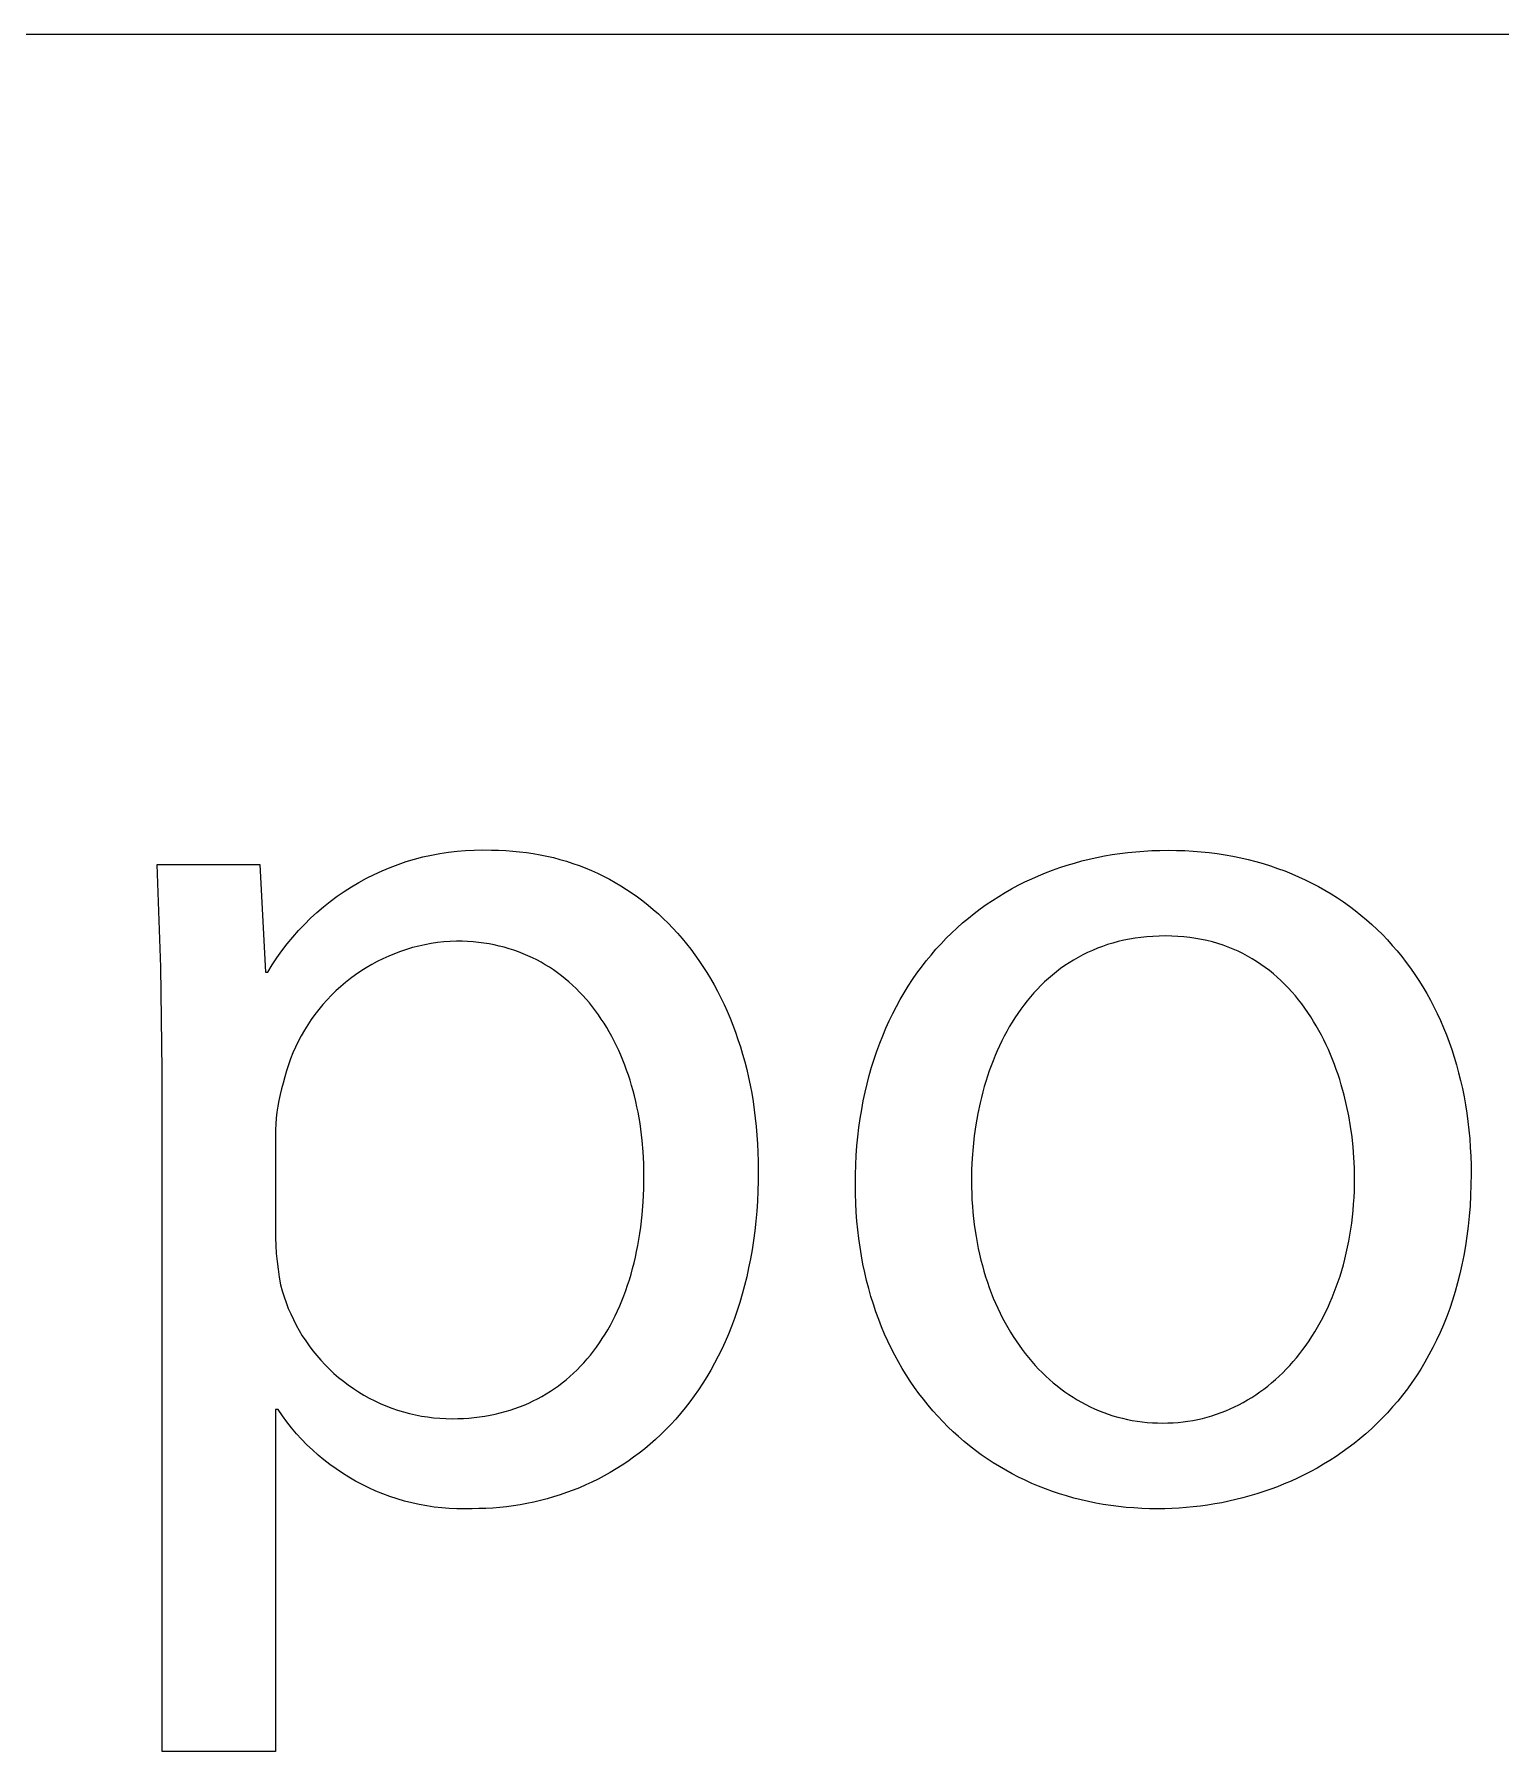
# Model space of a CAD drawing. Header units: millimetres. Extents: x 3269 to 7089, y 1744 to 4413.
# Drawn here: x 6920.9 to 6964, y 2120.4 to 2170.8 of the extents above; entities that cross this region are included whole.
import ezdxf

# ---------------------------------------------------------------- set-up
doc = ezdxf.new("R2010")
doc.units = ezdxf.units.MM
doc.header["$MEASUREMENT"] = 0
doc.layers.add('Domyślny', color=7, linetype='Continuous', true_color=0x000000)

msp = doc.modelspace()

# ---------------------------------------------------------------- linework, layer by layer
at = {"layer": 'Domyślny', "color": 18, "lineweight": 15, "true_color": 0x000000}
for p, q in [((7084.911, 2170.826), (5644.928, 2170.826)), ((6932.81, 2146.76), (6933.061, 2146.798)), ((6933.061, 2146.798), (6933.313, 2146.828)), ((6933.313, 2146.828), (6933.566, 2146.848)), ((6933.566, 2146.848), (6933.82, 2146.86)), ((6933.82, 2146.86), (6934.074, 2146.863)), ((6934.074, 2146.863), (6934.327, 2146.857)), ((6934.327, 2146.857), (6934.536, 2146.854)), ((6934.536, 2146.854), (6934.744, 2146.846)), ((6934.744, 2146.846), (6934.949, 2146.832)), ((6934.949, 2146.832), (6935.153, 2146.813)), ((6935.153, 2146.813), (6935.355, 2146.789)), ((6935.355, 2146.789), (6935.555, 2146.759)), ((6952.791, 2146.761), (6953.021, 2146.79)), ((6953.021, 2146.79), (6953.254, 2146.813)), ((6953.254, 2146.813), (6953.488, 2146.832)), ((6953.488, 2146.832), (6953.724, 2146.845)), ((6953.724, 2146.845), (6953.962, 2146.853)), ((6953.962, 2146.853), (6954.202, 2146.856)), ((6954.202, 2146.856), (6954.45, 2146.853)), ((6954.45, 2146.853), (6954.695, 2146.844)), ((6954.695, 2146.844), (6954.938, 2146.831)), ((6954.938, 2146.831), (6955.178, 2146.811)), ((6955.178, 2146.811), (6955.415, 2146.786)), ((6955.415, 2146.786), (6955.65, 2146.756)), ((6924.607, 2143.417), (6924.507, 2146.437)), ((6924.507, 2146.437), (6927.522, 2146.437)), ((6927.522, 2146.437), (6927.687, 2143.27)), ((6931.112, 2146.253), (6931.346, 2146.351)), ((6931.346, 2146.351), (6931.584, 2146.44)), ((6931.584, 2146.44), (6931.824, 2146.521)), ((6931.824, 2146.521), (6932.068, 2146.594)), ((6932.068, 2146.594), (6932.313, 2146.658)), ((6932.313, 2146.658), (6932.561, 2146.713)), ((6932.561, 2146.713), (6932.81, 2146.76)), ((6935.555, 2146.759), (6935.753, 2146.724)), ((6935.753, 2146.724), (6935.95, 2146.684)), ((6935.95, 2146.684), (6936.144, 2146.638)), ((6936.144, 2146.638), (6936.336, 2146.588)), ((6936.336, 2146.588), (6936.526, 2146.532)), ((6936.526, 2146.532), (6936.713, 2146.471)), ((6936.713, 2146.471), (6936.899, 2146.406)), ((6936.899, 2146.406), (6937.082, 2146.335)), ((6937.082, 2146.335), (6937.262, 2146.259)), ((6950.812, 2146.272), (6951.022, 2146.346)), ((6951.022, 2146.346), (6951.235, 2146.416)), ((6951.235, 2146.416), (6951.451, 2146.48)), ((6951.451, 2146.48), (6951.668, 2146.54)), ((6951.668, 2146.54), (6951.889, 2146.594)), ((6951.889, 2146.594), (6952.111, 2146.644)), ((6952.111, 2146.644), (6952.335, 2146.688)), ((6952.335, 2146.688), (6952.562, 2146.727)), ((6952.562, 2146.727), (6952.791, 2146.761)), ((6955.65, 2146.756), (6955.882, 2146.72)), ((6955.882, 2146.72), (6956.111, 2146.679)), ((6956.111, 2146.679), (6956.337, 2146.633)), ((6956.337, 2146.633), (6956.56, 2146.581)), ((6956.56, 2146.581), (6956.781, 2146.525)), ((6956.781, 2146.525), (6956.998, 2146.463)), ((6956.998, 2146.463), (6957.212, 2146.396)), ((6957.212, 2146.396), (6957.423, 2146.324)), ((6957.423, 2146.324), (6957.631, 2146.247)), ((6929.999, 2145.646), (6930.213, 2145.783)), ((6930.213, 2145.783), (6930.432, 2145.912)), ((6930.432, 2145.912), (6930.654, 2146.034)), ((6930.654, 2146.034), (6930.881, 2146.147)), ((6930.881, 2146.147), (6931.112, 2146.253)), ((6937.262, 2146.259), (6937.441, 2146.179)), ((6937.441, 2146.179), (6937.617, 2146.094)), ((6937.617, 2146.094), (6937.79, 2146.003)), ((6937.79, 2146.003), (6937.961, 2145.909)), ((6937.961, 2145.909), (6938.129, 2145.809)), ((6938.129, 2145.809), (6938.294, 2145.705)), ((6949.606, 2145.722), (6949.8, 2145.826)), ((6949.8, 2145.826), (6949.997, 2145.925)), ((6949.997, 2145.925), (6950.197, 2146.019)), ((6950.197, 2146.019), (6950.399, 2146.108)), ((6950.399, 2146.108), (6950.604, 2146.192)), ((6950.604, 2146.192), (6950.812, 2146.272)), ((6957.631, 2146.247), (6957.836, 2146.165)), ((6957.836, 2146.165), (6958.038, 2146.078)), ((6958.038, 2146.078), (6958.236, 2145.987)), ((6958.236, 2145.987), (6958.431, 2145.89)), ((6958.431, 2145.89), (6958.623, 2145.789)), ((6958.623, 2145.789), (6958.812, 2145.683)), ((6929.388, 2145.192), (6929.587, 2145.351)), ((6929.587, 2145.351), (6929.79, 2145.502)), ((6929.79, 2145.502), (6929.999, 2145.646)), ((6938.294, 2145.705), (6938.457, 2145.596)), ((6938.457, 2145.596), (6938.617, 2145.483)), ((6938.617, 2145.483), (6938.774, 2145.365)), ((6938.774, 2145.365), (6938.929, 2145.243)), ((6948.862, 2145.259), (6949.043, 2145.382)), ((6949.043, 2145.382), (6949.228, 2145.5)), ((6949.228, 2145.5), (6949.415, 2145.613)), ((6949.415, 2145.613), (6949.606, 2145.722)), ((6958.812, 2145.683), (6958.996, 2145.573)), ((6958.996, 2145.573), (6959.178, 2145.457)), ((6959.178, 2145.457), (6959.356, 2145.338)), ((6959.356, 2145.338), (6959.53, 2145.213)), ((6928.828, 2144.677), (6929.009, 2144.856)), ((6929.009, 2144.856), (6929.196, 2145.027)), ((6929.196, 2145.027), (6929.388, 2145.192)), ((6938.929, 2145.243), (6939.08, 2145.116)), ((6939.08, 2145.116), (6939.229, 2144.985)), ((6939.229, 2144.985), (6939.374, 2144.85)), ((6939.374, 2144.85), (6939.516, 2144.71)), ((6948.169, 2144.721), (6948.337, 2144.862)), ((6948.337, 2144.862), (6948.509, 2144.999)), ((6948.509, 2144.999), (6948.684, 2145.132)), ((6948.684, 2145.132), (6948.862, 2145.259)), ((6959.53, 2145.213), (6959.701, 2145.085)), ((6959.701, 2145.085), (6959.868, 2144.952)), ((6959.868, 2144.952), (6960.032, 2144.814)), ((6960.032, 2144.814), (6960.191, 2144.672)), ((6928.324, 2144.107), (6928.486, 2144.303)), ((6928.486, 2144.303), (6928.654, 2144.493)), ((6928.654, 2144.493), (6928.828, 2144.677)), ((6939.516, 2144.71), (6939.656, 2144.566)), ((6939.656, 2144.566), (6939.792, 2144.418)), ((6939.792, 2144.418), (6939.924, 2144.265)), ((6939.924, 2144.265), (6940.054, 2144.109)), ((6947.534, 2144.109), (6947.687, 2144.269)), ((6947.687, 2144.269), (6947.844, 2144.424)), ((6947.844, 2144.424), (6948.005, 2144.575)), ((6948.005, 2144.575), (6948.169, 2144.721)), ((6953.236, 2144.272), (6953.068, 2144.243)), ((6953.407, 2144.295), (6953.236, 2144.272)), ((6953.582, 2144.313), (6953.407, 2144.295)), ((6953.76, 2144.326), (6953.582, 2144.313)), ((6953.941, 2144.334), (6953.76, 2144.326)), ((6954.126, 2144.337), (6953.941, 2144.334)), ((6954.31, 2144.334), (6954.126, 2144.337)), ((6954.492, 2144.326), (6954.31, 2144.334)), ((6954.67, 2144.311), (6954.492, 2144.326)), ((6954.844, 2144.292), (6954.67, 2144.311)), ((6955.015, 2144.267), (6954.844, 2144.292)), ((6955.183, 2144.236), (6955.015, 2144.267)), ((6960.191, 2144.672), (6960.347, 2144.526)), ((6960.347, 2144.526), (6960.5, 2144.376)), ((6960.5, 2144.376), (6960.648, 2144.221)), ((6928.023, 2143.698), (6928.17, 2143.905)), ((6928.17, 2143.905), (6928.324, 2144.107)), ((6931.479, 2143.817), (6931.307, 2143.746)), ((6931.654, 2143.883), (6931.479, 2143.817)), ((6931.83, 2143.941), (6931.654, 2143.883)), ((6932.009, 2143.994), (6931.83, 2143.941)), ((6932.19, 2144.041), (6932.009, 2143.994)), ((6932.372, 2144.081), (6932.19, 2144.041)), ((6932.555, 2144.115), (6932.372, 2144.081)), ((6932.74, 2144.142), (6932.555, 2144.115)), ((6932.925, 2144.163), (6932.74, 2144.142)), ((6933.111, 2144.178), (6932.925, 2144.163)), ((6933.297, 2144.186), (6933.111, 2144.178)), ((6933.462, 2144.183), (6933.297, 2144.186)), ((6933.625, 2144.176), (6933.462, 2144.183)), ((6933.786, 2144.165), (6933.625, 2144.176)), ((6933.944, 2144.149), (6933.786, 2144.165)), ((6934.1, 2144.129), (6933.944, 2144.149)), ((6934.253, 2144.104), (6934.1, 2144.129)), ((6934.404, 2144.075), (6934.253, 2144.104)), ((6934.553, 2144.042), (6934.404, 2144.075)), ((6934.699, 2144.005), (6934.553, 2144.042)), ((6934.843, 2143.964), (6934.699, 2144.005)), ((6934.984, 2143.918), (6934.843, 2143.964)), ((6935.123, 2143.869), (6934.984, 2143.918)), ((6935.26, 2143.816), (6935.123, 2143.869)), ((6935.394, 2143.758), (6935.26, 2143.816)), ((6935.526, 2143.697), (6935.394, 2143.758)), ((6940.054, 2144.109), (6940.18, 2143.948)), ((6940.18, 2143.948), (6940.303, 2143.784)), ((6940.303, 2143.784), (6940.422, 2143.615)), ((6947.097, 2143.602), (6947.239, 2143.776)), ((6947.239, 2143.776), (6947.385, 2143.945)), ((6947.385, 2143.945), (6947.534, 2144.109)), ((6951.697, 2143.781), (6951.561, 2143.708)), ((6951.837, 2143.85), (6951.697, 2143.781)), ((6951.98, 2143.914), (6951.837, 2143.85)), ((6952.126, 2143.975), (6951.98, 2143.914)), ((6952.275, 2144.031), (6952.126, 2143.975)), ((6952.427, 2144.082), (6952.275, 2144.031)), ((6952.583, 2144.13), (6952.427, 2144.082)), ((6952.741, 2144.172), (6952.583, 2144.13)), ((6952.903, 2144.21), (6952.741, 2144.172)), ((6953.068, 2144.243), (6952.903, 2144.21)), ((6955.347, 2144.201), (6955.183, 2144.236)), ((6955.507, 2144.16), (6955.347, 2144.201)), ((6955.665, 2144.115), (6955.507, 2144.16)), ((6955.819, 2144.065), (6955.665, 2144.115)), ((6955.97, 2144.01), (6955.819, 2144.065)), ((6956.117, 2143.95), (6955.97, 2144.01)), ((6956.261, 2143.886), (6956.117, 2143.95)), ((6956.402, 2143.818), (6956.261, 2143.886)), ((6956.539, 2143.745), (6956.402, 2143.818)), ((6960.648, 2144.221), (6960.792, 2144.062)), ((6960.792, 2144.062), (6960.933, 2143.899)), ((6960.933, 2143.899), (6961.069, 2143.733)), ((6924.647, 2140.395), (6924.607, 2143.417)), ((6927.687, 2143.27), (6927.751, 2143.27)), ((6927.751, 2143.27), (6927.883, 2143.486)), ((6927.883, 2143.486), (6928.023, 2143.698)), ((6930.487, 2143.304), (6930.334, 2143.199)), ((6930.645, 2143.404), (6930.487, 2143.304)), ((6930.806, 2143.498), (6930.645, 2143.404)), ((6930.97, 2143.587), (6930.806, 2143.498)), ((6931.137, 2143.669), (6930.97, 2143.587)), ((6931.307, 2143.746), (6931.137, 2143.669)), ((6935.655, 2143.633), (6935.526, 2143.697)), ((6935.782, 2143.564), (6935.655, 2143.633)), ((6935.906, 2143.492), (6935.782, 2143.564)), ((6936.028, 2143.417), (6935.906, 2143.492)), ((6936.147, 2143.338), (6936.028, 2143.417)), ((6936.264, 2143.255), (6936.147, 2143.338)), ((6936.378, 2143.169), (6936.264, 2143.255)), ((6940.422, 2143.615), (6940.538, 2143.442)), ((6940.538, 2143.442), (6940.651, 2143.266)), ((6940.651, 2143.266), (6940.759, 2143.086)), ((6946.826, 2143.243), (6946.96, 2143.425)), ((6946.96, 2143.425), (6947.097, 2143.602)), ((6950.924, 2143.285), (6950.806, 2143.19)), ((6951.045, 2143.377), (6950.924, 2143.285)), ((6951.169, 2143.466), (6951.045, 2143.377)), ((6951.297, 2143.55), (6951.169, 2143.466)), ((6951.427, 2143.631), (6951.297, 2143.55)), ((6951.561, 2143.708), (6951.427, 2143.631)), ((6956.674, 2143.668), (6956.539, 2143.745)), ((6956.805, 2143.587), (6956.674, 2143.668)), ((6956.933, 2143.502), (6956.805, 2143.587)), ((6957.058, 2143.413), (6956.933, 2143.502)), ((6957.179, 2143.321), (6957.058, 2143.413)), ((6957.297, 2143.225), (6957.179, 2143.321)), ((6961.069, 2143.733), (6961.202, 2143.562)), ((6961.202, 2143.562), (6961.33, 2143.387)), ((6961.33, 2143.387), (6961.455, 2143.208)), ((6929.895, 2142.852), (6929.757, 2142.726)), ((6930.037, 2142.972), (6929.895, 2142.852)), ((6930.183, 2143.088), (6930.037, 2142.972)), ((6930.334, 2143.199), (6930.183, 2143.088)), ((6936.49, 2143.08), (6936.378, 2143.169)), ((6936.599, 2142.988), (6936.49, 2143.08)), ((6936.706, 2142.892), (6936.599, 2142.988)), ((6936.81, 2142.793), (6936.706, 2142.892)), ((6936.912, 2142.691), (6936.81, 2142.793)), ((6940.759, 2143.086), (6940.865, 2142.902)), ((6940.865, 2142.902), (6940.966, 2142.714)), ((6946.451, 2142.67), (6946.572, 2142.865)), ((6946.572, 2142.865), (6946.697, 2143.056)), ((6946.697, 2143.056), (6946.826, 2143.243)), ((6950.363, 2142.774), (6950.26, 2142.663)), ((6950.469, 2142.883), (6950.363, 2142.774)), ((6950.578, 2142.989), (6950.469, 2142.883)), ((6950.69, 2143.091), (6950.578, 2142.989)), ((6950.806, 2143.19), (6950.69, 2143.091)), ((6957.413, 2143.125), (6957.297, 2143.225)), ((6957.525, 2143.022), (6957.413, 2143.125)), ((6957.634, 2142.916), (6957.525, 2143.022)), ((6957.74, 2142.806), (6957.634, 2142.916)), ((6957.843, 2142.694), (6957.74, 2142.806)), ((6961.455, 2143.208), (6961.575, 2143.025)), ((6961.575, 2143.025), (6961.691, 2142.839)), ((6961.691, 2142.839), (6961.803, 2142.649)), ((6929.371, 2142.322), (6929.252, 2142.178)), ((6929.495, 2142.461), (6929.371, 2142.322)), ((6929.624, 2142.596), (6929.495, 2142.461)), ((6929.757, 2142.726), (6929.624, 2142.596)), ((6937.011, 2142.586), (6936.912, 2142.691)), ((6937.108, 2142.478), (6937.011, 2142.586)), ((6937.202, 2142.368), (6937.108, 2142.478)), ((6937.293, 2142.254), (6937.202, 2142.368)), ((6937.382, 2142.138), (6937.293, 2142.254)), ((6940.966, 2142.714), (6941.064, 2142.522)), ((6941.064, 2142.522), (6941.158, 2142.327)), ((6941.158, 2142.327), (6941.248, 2142.128)), ((6946.115, 2142.058), (6946.223, 2142.266)), ((6946.223, 2142.266), (6946.335, 2142.47)), ((6946.335, 2142.47), (6946.451, 2142.67)), ((6949.968, 2142.309), (6949.876, 2142.186)), ((6950.062, 2142.43), (6949.968, 2142.309)), ((6950.159, 2142.548), (6950.062, 2142.43)), ((6950.26, 2142.663), (6950.159, 2142.548)), ((6957.943, 2142.578), (6957.843, 2142.694)), ((6958.04, 2142.46), (6957.943, 2142.578)), ((6958.134, 2142.339), (6958.04, 2142.46)), ((6958.225, 2142.215), (6958.134, 2142.339)), ((6961.803, 2142.649), (6961.91, 2142.455)), ((6961.91, 2142.455), (6962.013, 2142.257)), ((6962.013, 2142.257), (6962.112, 2142.056)), ((6929.029, 2141.879), (6928.926, 2141.724)), ((6929.138, 2142.031), (6929.029, 2141.879)), ((6929.252, 2142.178), (6929.138, 2142.031)), ((6937.468, 2142.019), (6937.382, 2142.138)), ((6937.552, 2141.897), (6937.468, 2142.019)), ((6937.633, 2141.772), (6937.552, 2141.897)), ((6937.711, 2141.646), (6937.633, 2141.772)), ((6941.248, 2142.128), (6941.334, 2141.926)), ((6941.334, 2141.926), (6941.416, 2141.72)), ((6945.914, 2141.629), (6946.012, 2141.846)), ((6946.012, 2141.846), (6946.115, 2142.058)), ((6949.62, 2141.8), (6949.54, 2141.667)), ((6949.702, 2141.932), (6949.62, 2141.8)), ((6949.788, 2142.06), (6949.702, 2141.932)), ((6949.876, 2142.186), (6949.788, 2142.06)), ((6958.313, 2142.089), (6958.225, 2142.215)), ((6958.398, 2141.96), (6958.313, 2142.089)), ((6958.48, 2141.829), (6958.398, 2141.96)), ((6958.559, 2141.696), (6958.48, 2141.829)), ((6962.112, 2142.056), (6962.206, 2141.851)), ((6962.206, 2141.851), (6962.296, 2141.643)), ((6928.649, 2141.239), (6928.568, 2141.071)), ((6928.736, 2141.404), (6928.649, 2141.239)), ((6928.828, 2141.566), (6928.736, 2141.404)), ((6928.926, 2141.724), (6928.828, 2141.566)), ((6937.787, 2141.516), (6937.711, 2141.646)), ((6937.86, 2141.384), (6937.787, 2141.516)), ((6937.93, 2141.25), (6937.86, 2141.384)), ((6937.998, 2141.114), (6937.93, 2141.25)), ((6941.416, 2141.72), (6941.494, 2141.51)), ((6941.494, 2141.51), (6941.568, 2141.297)), ((6941.568, 2141.297), (6941.639, 2141.081)), ((6945.732, 2141.183), (6945.821, 2141.408)), ((6945.821, 2141.408), (6945.914, 2141.629)), ((6949.317, 2141.253), (6949.249, 2141.111)), ((6949.389, 2141.393), (6949.317, 2141.253)), ((6949.463, 2141.531), (6949.389, 2141.393)), ((6949.54, 2141.667), (6949.463, 2141.531)), ((6958.636, 2141.561), (6958.559, 2141.696)), ((6958.709, 2141.423), (6958.636, 2141.561)), ((6958.78, 2141.284), (6958.709, 2141.423)), ((6958.848, 2141.143), (6958.78, 2141.284)), ((6962.296, 2141.643), (6962.382, 2141.431)), ((6962.382, 2141.431), (6962.463, 2141.216)), ((6928.493, 2140.9), (6928.424, 2140.727)), ((6928.568, 2141.071), (6928.493, 2140.9)), ((6938.063, 2140.975), (6937.998, 2141.114)), ((6938.126, 2140.834), (6938.063, 2140.975)), ((6938.185, 2140.691), (6938.126, 2140.834)), ((6941.639, 2141.081), (6941.705, 2140.861)), ((6941.705, 2140.861), (6941.766, 2140.638)), ((6945.569, 2140.721), (6945.648, 2140.954)), ((6945.648, 2140.954), (6945.732, 2141.183)), ((6949.121, 2140.821), (6949.061, 2140.673)), ((6949.183, 2140.967), (6949.121, 2140.821)), ((6949.249, 2141.111), (6949.183, 2140.967)), ((6958.913, 2141.001), (6958.848, 2141.143)), ((6958.975, 2140.857), (6958.913, 2141.001)), ((6959.035, 2140.712), (6958.975, 2140.857)), ((6962.463, 2141.216), (6962.539, 2140.997)), ((6962.539, 2140.997), (6962.611, 2140.775)), ((6962.611, 2140.775), (6962.678, 2140.549)), ((6924.647, 2120.373), (6924.647, 2140.395)), ((6928.304, 2140.374), (6928.253, 2140.194)), ((6928.361, 2140.551), (6928.304, 2140.374)), ((6928.424, 2140.727), (6928.361, 2140.551)), ((6938.242, 2140.546), (6938.185, 2140.691)), ((6938.297, 2140.399), (6938.242, 2140.546)), ((6938.348, 2140.25), (6938.297, 2140.399)), ((6938.397, 2140.099), (6938.348, 2140.25)), ((6941.766, 2140.638), (6941.824, 2140.412)), ((6941.824, 2140.412), (6941.877, 2140.182)), ((6945.362, 2139.997), (6945.426, 2140.242)), ((6945.426, 2140.242), (6945.495, 2140.484)), ((6945.495, 2140.484), (6945.569, 2140.721)), ((6948.949, 2140.373), (6948.897, 2140.22)), ((6949.003, 2140.524), (6948.949, 2140.373)), ((6949.061, 2140.673), (6949.003, 2140.524)), ((6959.092, 2140.565), (6959.035, 2140.712)), ((6959.146, 2140.417), (6959.092, 2140.565)), ((6959.197, 2140.268), (6959.146, 2140.417)), ((6959.246, 2140.118), (6959.197, 2140.268)), ((6962.678, 2140.549), (6962.74, 2140.321)), ((6962.74, 2140.321), (6962.798, 2140.089)), ((6928.161, 2139.845), (6928.119, 2139.676)), ((6928.209, 2140.013), (6928.161, 2139.845)), ((6928.253, 2140.194), (6928.209, 2140.013)), ((6938.443, 2139.946), (6938.397, 2140.099)), ((6938.487, 2139.792), (6938.443, 2139.946)), ((6938.528, 2139.636), (6938.487, 2139.792)), ((6941.877, 2140.182), (6941.926, 2139.95)), ((6941.926, 2139.95), (6941.97, 2139.714)), ((6945.25, 2139.494), (6945.303, 2139.747)), ((6945.303, 2139.747), (6945.362, 2139.997)), ((6948.759, 2139.754), (6948.718, 2139.596)), ((6948.802, 2139.911), (6948.759, 2139.754)), ((6948.849, 2140.066), (6948.802, 2139.911)), ((6948.897, 2140.22), (6948.849, 2140.066)), ((6959.292, 2139.967), (6959.246, 2140.118)), ((6959.376, 2139.663), (6959.292, 2139.967)), ((6962.798, 2140.089), (6962.851, 2139.854)), ((6962.851, 2139.854), (6962.899, 2139.616)), ((6928.05, 2139.334), (6928.024, 2139.161)), ((6928.082, 2139.506), (6928.05, 2139.334)), ((6928.119, 2139.676), (6928.082, 2139.506)), ((6938.566, 2139.478), (6938.528, 2139.636)), ((6938.601, 2139.318), (6938.566, 2139.478)), ((6938.633, 2139.157), (6938.601, 2139.318)), ((6941.97, 2139.714), (6942.01, 2139.475)), ((6942.01, 2139.475), (6942.046, 2139.233)), ((6942.046, 2139.233), (6942.076, 2138.988)), ((6945.159, 2138.975), (6945.202, 2139.236)), ((6945.202, 2139.236), (6945.25, 2139.494)), ((6948.68, 2139.438), (6948.613, 2139.117)), ((6948.718, 2139.596), (6948.68, 2139.438)), ((6959.449, 2139.357), (6959.376, 2139.663)), ((6959.513, 2139.049), (6959.449, 2139.357)), ((6962.899, 2139.616), (6962.942, 2139.375)), ((6962.942, 2139.375), (6962.98, 2139.131)), ((6927.989, 2138.814), (6927.98, 2138.64)), ((6928.004, 2138.988), (6927.989, 2138.814)), ((6928.024, 2139.161), (6928.004, 2138.988)), ((6938.663, 2138.995), (6938.633, 2139.157)), ((6938.69, 2138.831), (6938.663, 2138.995)), ((6938.714, 2138.666), (6938.69, 2138.831)), ((6942.076, 2138.988), (6942.103, 2138.74)), ((6942.103, 2138.74), (6942.124, 2138.489)), ((6945.122, 2138.709), (6945.159, 2138.975)), ((6948.555, 2138.793), (6948.509, 2138.467)), ((6948.613, 2139.117), (6948.555, 2138.793)), ((6959.566, 2138.741), (6959.513, 2139.049)), ((6959.609, 2138.434), (6959.566, 2138.741)), ((6962.98, 2139.131), (6963.013, 2138.884)), ((6963.013, 2138.884), (6963.041, 2138.633)), ((6927.98, 2138.64), (6927.98, 2135.472)), ((6938.754, 2138.332), (6938.714, 2138.666)), ((6938.782, 2137.993), (6938.754, 2138.332)), ((6942.124, 2138.489), (6942.141, 2138.235)), ((6942.141, 2138.235), (6942.153, 2137.978)), ((6945.064, 2138.167), (6945.091, 2138.44)), ((6945.091, 2138.44), (6945.122, 2138.709)), ((6948.509, 2138.467), (6948.473, 2138.139)), ((6959.642, 2138.128), (6959.609, 2138.434)), ((6963.041, 2138.633), (6963.065, 2138.381)), ((6963.065, 2138.381), (6963.083, 2138.125)), ((6938.799, 2137.65), (6938.782, 2137.993)), ((6942.153, 2137.978), (6942.161, 2137.719)), ((6942.161, 2137.719), (6942.163, 2137.457)), ((6945.029, 2137.609), (6945.044, 2137.89)), ((6945.044, 2137.89), (6945.064, 2138.167)), ((6948.447, 2137.809), (6948.432, 2137.48)), ((6948.473, 2138.139), (6948.447, 2137.809)), ((6959.666, 2137.824), (6959.642, 2138.128)), ((6959.68, 2137.523), (6959.666, 2137.824)), ((6963.083, 2138.125), (6963.096, 2137.866)), ((6963.096, 2137.866), (6963.104, 2137.605)), ((6938.805, 2137.304), (6938.799, 2137.65)), ((6938.799, 2136.911), (6938.805, 2137.304)), ((6942.163, 2137.457), (6942.16, 2137.147)), ((6945.018, 2137.036), (6945.021, 2137.324)), ((6945.021, 2137.324), (6945.029, 2137.609)), ((6948.432, 2137.48), (6948.427, 2137.15)), ((6959.684, 2137.226), (6959.68, 2137.523)), ((6959.683, 2137.032), (6959.684, 2137.226)), ((6963.106, 2137.341), (6963.103, 2137.023)), ((6963.104, 2137.605), (6963.106, 2137.341)), ((6938.781, 2136.526), (6938.799, 2136.911)), ((6942.151, 2136.843), (6942.137, 2136.543)), ((6942.16, 2137.147), (6942.151, 2136.843)), ((6945.02, 2136.762), (6945.018, 2137.036)), ((6945.029, 2136.492), (6945.02, 2136.762)), ((6948.427, 2137.15), (6948.428, 2136.961)), ((6948.428, 2136.961), (6948.434, 2136.773)), ((6948.434, 2136.773), (6948.442, 2136.586)), ((6959.669, 2136.649), (6959.677, 2136.84)), ((6959.677, 2136.84), (6959.683, 2137.032)), ((6963.092, 2136.71), (6963.075, 2136.404)), ((6963.103, 2137.023), (6963.092, 2136.71)), ((6938.751, 2136.149), (6938.781, 2136.526)), ((6942.117, 2136.249), (6942.091, 2135.959)), ((6942.137, 2136.543), (6942.117, 2136.249)), ((6945.043, 2136.226), (6945.029, 2136.492)), ((6945.062, 2135.962), (6945.043, 2136.226)), ((6948.442, 2136.586), (6948.454, 2136.401)), ((6948.454, 2136.401), (6948.469, 2136.218)), ((6948.469, 2136.218), (6948.487, 2136.037)), ((6959.622, 2136.088), (6959.641, 2136.273)), ((6959.641, 2136.273), (6959.656, 2136.46)), ((6959.656, 2136.46), (6959.669, 2136.649)), ((6963.075, 2136.404), (6963.052, 2136.103)), ((6938.684, 2135.6), (6938.709, 2135.781)), ((6938.709, 2135.781), (6938.751, 2136.149)), ((6942.091, 2135.959), (6942.06, 2135.674)), ((6945.087, 2135.702), (6945.062, 2135.962)), ((6945.118, 2135.445), (6945.087, 2135.702)), ((6948.487, 2136.037), (6948.509, 2135.857)), ((6948.509, 2135.857), (6948.534, 2135.679)), ((6959.545, 2135.543), (6959.574, 2135.723)), ((6959.574, 2135.723), (6959.6, 2135.904)), ((6959.6, 2135.904), (6959.622, 2136.088)), ((6963.022, 2135.807), (6962.985, 2135.517)), ((6963.052, 2136.103), (6963.022, 2135.807)), ((6927.98, 2135.472), (6927.988, 2135.24)), ((6927.988, 2135.24), (6928.003, 2135.007)), ((6938.59, 2135.071), (6938.624, 2135.245)), ((6938.624, 2135.245), (6938.655, 2135.421)), ((6938.655, 2135.421), (6938.684, 2135.6)), ((6942.023, 2135.394), (6941.981, 2135.119)), ((6942.06, 2135.674), (6942.023, 2135.394)), ((6945.153, 2135.192), (6945.118, 2135.445)), ((6945.194, 2134.942), (6945.153, 2135.192)), ((6948.534, 2135.679), (6948.562, 2135.503)), ((6948.562, 2135.503), (6948.593, 2135.328)), ((6948.593, 2135.328), (6948.627, 2135.156)), ((6959.44, 2135.017), (6959.478, 2135.19)), ((6959.478, 2135.19), (6959.514, 2135.366)), ((6959.514, 2135.366), (6959.545, 2135.543)), ((6962.942, 2135.232), (6962.894, 2134.953)), ((6962.985, 2135.517), (6962.942, 2135.232)), ((6928.003, 2135.007), (6928.025, 2134.775)), ((6928.025, 2134.775), (6928.054, 2134.544)), ((6938.471, 2134.564), (6938.513, 2134.731)), ((6938.513, 2134.731), (6938.553, 2134.9)), ((6938.553, 2134.9), (6938.59, 2135.071)), ((6941.934, 2134.849), (6941.881, 2134.584)), ((6941.981, 2135.119), (6941.934, 2134.849)), ((6945.24, 2134.696), (6945.194, 2134.942)), ((6945.291, 2134.453), (6945.24, 2134.696)), ((6948.627, 2135.156), (6948.664, 2134.986)), ((6948.664, 2134.986), (6948.705, 2134.817)), ((6948.705, 2134.817), (6948.748, 2134.651)), ((6959.307, 2134.511), (6959.354, 2134.677)), ((6959.354, 2134.677), (6959.399, 2134.846)), ((6959.399, 2134.846), (6959.44, 2135.017)), ((6962.839, 2134.68), (6962.778, 2134.412)), ((6962.894, 2134.953), (6962.839, 2134.68)), ((6928.054, 2134.544), (6928.09, 2134.314)), ((6928.09, 2134.314), (6928.132, 2134.086)), ((6938.326, 2134.079), (6938.377, 2134.238)), ((6938.377, 2134.238), (6938.425, 2134.4)), ((6938.425, 2134.4), (6938.471, 2134.564)), ((6941.824, 2134.324), (6941.761, 2134.068)), ((6941.881, 2134.584), (6941.824, 2134.324)), ((6945.347, 2134.214), (6945.291, 2134.453)), ((6945.409, 2133.979), (6945.347, 2134.214)), ((6948.748, 2134.651), (6948.794, 2134.487)), ((6948.794, 2134.487), (6948.844, 2134.325)), ((6948.844, 2134.325), (6948.896, 2134.165)), ((6959.147, 2134.025), (6959.203, 2134.185)), ((6959.203, 2134.185), (6959.256, 2134.347)), ((6959.256, 2134.347), (6959.307, 2134.511)), ((6962.778, 2134.412), (6962.711, 2134.149)), ((6928.132, 2134.086), (6928.18, 2133.911)), ((6928.18, 2133.911), (6928.233, 2133.738)), ((6928.233, 2133.738), (6928.292, 2133.566)), ((6938.156, 2133.618), (6938.215, 2133.769)), ((6938.215, 2133.769), (6938.272, 2133.923)), ((6938.272, 2133.923), (6938.326, 2134.079)), ((6941.694, 2133.818), (6941.622, 2133.572)), ((6941.761, 2134.068), (6941.694, 2133.818)), ((6945.475, 2133.747), (6945.409, 2133.979)), ((6945.546, 2133.518), (6945.475, 2133.747)), ((6948.896, 2134.165), (6948.951, 2134.008)), ((6948.951, 2134.008), (6949.009, 2133.853)), ((6949.009, 2133.853), (6949.07, 2133.7)), ((6949.07, 2133.7), (6949.133, 2133.549)), ((6958.961, 2133.561), (6959.026, 2133.713)), ((6959.026, 2133.713), (6959.088, 2133.868)), ((6959.088, 2133.868), (6959.147, 2134.025)), ((6962.639, 2133.892), (6962.561, 2133.64)), ((6962.711, 2134.149), (6962.639, 2133.892)), ((6928.292, 2133.566), (6928.357, 2133.397)), ((6928.357, 2133.397), (6928.428, 2133.231)), ((6928.428, 2133.231), (6928.505, 2133.067)), ((6937.891, 2133.04), (6937.961, 2133.18)), ((6937.961, 2133.18), (6938.029, 2133.323)), ((6938.029, 2133.323), (6938.094, 2133.469)), ((6938.094, 2133.469), (6938.156, 2133.618)), ((6941.545, 2133.331), (6941.463, 2133.096)), ((6941.622, 2133.572), (6941.545, 2133.331)), ((6945.621, 2133.294), (6945.546, 2133.518)), ((6945.702, 2133.073), (6945.621, 2133.294)), ((6949.133, 2133.549), (6949.2, 2133.401)), ((6949.2, 2133.401), (6949.269, 2133.256)), ((6949.269, 2133.256), (6949.34, 2133.113)), ((6958.75, 2133.12), (6958.823, 2133.265)), ((6958.823, 2133.265), (6958.893, 2133.412)), ((6958.893, 2133.412), (6958.961, 2133.561)), ((6962.478, 2133.394), (6962.389, 2133.153)), ((6962.561, 2133.64), (6962.478, 2133.394)), ((6928.505, 2133.067), (6928.587, 2132.905)), ((6928.587, 2132.905), (6928.675, 2132.747)), ((6928.675, 2132.747), (6928.768, 2132.592)), ((6937.663, 2132.637), (6937.742, 2132.769)), ((6937.742, 2132.769), (6937.818, 2132.903)), ((6937.818, 2132.903), (6937.891, 2133.04)), ((6941.377, 2132.865), (6941.286, 2132.639)), ((6941.463, 2133.096), (6941.377, 2132.865)), ((6945.787, 2132.856), (6945.702, 2133.073)), ((6945.877, 2132.642), (6945.787, 2132.856)), ((6949.34, 2133.113), (6949.415, 2132.973)), ((6949.415, 2132.973), (6949.492, 2132.835)), ((6949.492, 2132.835), (6949.571, 2132.7)), ((6949.571, 2132.7), (6949.654, 2132.567)), ((6958.432, 2132.57), (6958.515, 2132.704)), ((6958.515, 2132.704), (6958.596, 2132.84)), ((6958.596, 2132.84), (6958.674, 2132.979)), ((6958.674, 2132.979), (6958.75, 2133.12)), ((6962.196, 2132.687), (6962.092, 2132.462)), ((6962.295, 2132.917), (6962.196, 2132.687)), ((6962.389, 2133.153), (6962.295, 2132.917)), ((6928.768, 2132.592), (6928.867, 2132.44)), ((6928.867, 2132.44), (6928.971, 2132.292)), ((6928.971, 2132.292), (6929.08, 2132.147)), ((6937.323, 2132.141), (6937.412, 2132.26)), ((6937.412, 2132.26), (6937.498, 2132.383)), ((6937.498, 2132.383), (6937.582, 2132.509)), ((6937.582, 2132.509), (6937.663, 2132.637)), ((6941.092, 2132.201), (6940.988, 2131.99)), ((6941.191, 2132.418), (6941.092, 2132.201)), ((6941.286, 2132.639), (6941.191, 2132.418)), ((6945.971, 2132.433), (6945.877, 2132.642)), ((6946.07, 2132.227), (6945.971, 2132.433)), ((6946.173, 2132.025), (6946.07, 2132.227)), ((6949.654, 2132.567), (6949.738, 2132.438)), ((6949.738, 2132.438), (6949.825, 2132.311)), ((6949.825, 2132.311), (6949.915, 2132.187)), ((6949.915, 2132.187), (6950.007, 2132.067)), ((6958.074, 2132.067), (6958.167, 2132.188)), ((6958.167, 2132.188), (6958.258, 2132.313)), ((6958.258, 2132.313), (6958.346, 2132.44)), ((6958.346, 2132.44), (6958.432, 2132.57)), ((6961.983, 2132.242), (6961.869, 2132.028)), ((6962.092, 2132.462), (6961.983, 2132.242)), ((6929.08, 2132.147), (6929.194, 2132.007)), ((6929.194, 2132.007), (6929.313, 2131.87)), ((6929.313, 2131.87), (6929.437, 2131.738)), ((6929.437, 2131.738), (6929.565, 2131.61)), ((6936.839, 2131.591), (6936.941, 2131.695)), ((6936.941, 2131.695), (6937.04, 2131.801)), ((6937.04, 2131.801), (6937.137, 2131.911)), ((6937.137, 2131.911), (6937.231, 2132.025)), ((6937.231, 2132.025), (6937.323, 2132.141)), ((6940.881, 2131.784), (6940.769, 2131.582)), ((6940.988, 2131.99), (6940.881, 2131.784)), ((6946.281, 2131.828), (6946.173, 2132.025)), ((6946.393, 2131.634), (6946.281, 2131.828)), ((6950.007, 2132.067), (6950.102, 2131.949)), ((6950.102, 2131.949), (6950.199, 2131.834)), ((6950.199, 2131.834), (6950.298, 2131.722)), ((6950.298, 2131.722), (6950.399, 2131.613)), ((6957.678, 2131.611), (6957.78, 2131.72)), ((6957.78, 2131.72), (6957.88, 2131.833)), ((6957.88, 2131.833), (6957.978, 2131.948)), ((6957.978, 2131.948), (6958.074, 2132.067)), ((6961.751, 2131.819), (6961.628, 2131.615)), ((6961.869, 2132.028), (6961.751, 2131.819)), ((6929.565, 2131.61), (6929.697, 2131.486)), ((6929.697, 2131.486), (6929.834, 2131.368)), ((6929.834, 2131.368), (6929.975, 2131.254)), ((6929.975, 2131.254), (6930.12, 2131.145)), ((6930.12, 2131.145), (6930.268, 2131.041)), ((6936.291, 2131.123), (6936.406, 2131.21)), ((6936.406, 2131.21), (6936.518, 2131.3)), ((6936.518, 2131.3), (6936.628, 2131.394)), ((6936.628, 2131.394), (6936.735, 2131.491)), ((6936.735, 2131.491), (6936.839, 2131.591)), ((6940.534, 2131.194), (6940.41, 2131.007)), ((6940.653, 2131.386), (6940.534, 2131.194)), ((6940.769, 2131.582), (6940.653, 2131.386)), ((6946.509, 2131.444), (6946.393, 2131.634)), ((6946.629, 2131.258), (6946.509, 2131.444)), ((6946.754, 2131.076), (6946.629, 2131.258)), ((6950.399, 2131.613), (6950.503, 2131.508)), ((6950.503, 2131.508), (6950.609, 2131.405)), ((6950.609, 2131.405), (6950.718, 2131.306)), ((6950.718, 2131.306), (6950.828, 2131.211)), ((6950.828, 2131.211), (6950.941, 2131.118)), ((6957.133, 2131.115), (6957.246, 2131.208)), ((6957.246, 2131.208), (6957.357, 2131.304)), ((6957.357, 2131.304), (6957.466, 2131.403)), ((6957.466, 2131.403), (6957.573, 2131.506)), ((6957.573, 2131.506), (6957.678, 2131.611)), ((6961.369, 2131.222), (6961.234, 2131.034)), ((6961.501, 2131.416), (6961.369, 2131.222)), ((6961.628, 2131.615), (6961.501, 2131.416)), ((6930.268, 2131.041), (6930.42, 2130.943)), ((6930.42, 2130.943), (6930.575, 2130.849)), ((6930.575, 2130.849), (6930.734, 2130.762)), ((6930.734, 2130.762), (6930.895, 2130.68)), ((6930.895, 2130.68), (6931.059, 2130.603)), ((6935.421, 2130.615), (6935.553, 2130.676)), ((6935.553, 2130.676), (6935.682, 2130.742)), ((6935.682, 2130.742), (6935.809, 2130.811)), ((6935.809, 2130.811), (6935.933, 2130.884)), ((6935.933, 2130.884), (6936.055, 2130.96)), ((6936.055, 2130.96), (6936.174, 2131.04)), ((6936.174, 2131.04), (6936.291, 2131.123)), ((6940.153, 2130.648), (6940.018, 2130.476)), ((6940.283, 2130.825), (6940.153, 2130.648)), ((6940.41, 2131.007), (6940.283, 2130.825)), ((6946.882, 2130.899), (6946.754, 2131.076)), ((6947.014, 2130.725), (6946.882, 2130.899)), ((6947.151, 2130.556), (6947.014, 2130.725)), ((6950.941, 2131.118), (6951.055, 2131.029)), ((6951.055, 2131.029), (6951.172, 2130.943)), ((6951.172, 2130.943), (6951.291, 2130.861)), ((6951.291, 2130.861), (6951.412, 2130.783)), ((6951.412, 2130.783), (6951.535, 2130.708)), ((6951.535, 2130.708), (6951.659, 2130.637)), ((6956.414, 2130.634), (6956.539, 2130.705)), ((6956.539, 2130.705), (6956.661, 2130.78)), ((6956.661, 2130.78), (6956.782, 2130.859)), ((6956.782, 2130.859), (6956.901, 2130.941)), ((6956.901, 2130.941), (6957.018, 2131.026)), ((6957.018, 2131.026), (6957.133, 2131.115)), ((6960.95, 2130.672), (6960.802, 2130.499)), ((6961.094, 2130.85), (6960.95, 2130.672)), ((6961.234, 2131.034), (6961.094, 2130.85)), ((6928.056, 2130.422), (6927.98, 2130.422)), ((6927.98, 2130.422), (6927.98, 2120.373)), ((6928.183, 2130.238), (6928.056, 2130.422)), ((6928.315, 2130.059), (6928.183, 2130.238)), ((6931.059, 2130.603), (6931.226, 2130.532)), ((6931.226, 2130.532), (6931.395, 2130.468)), ((6931.395, 2130.468), (6931.566, 2130.409)), ((6931.566, 2130.409), (6931.74, 2130.356)), ((6931.74, 2130.356), (6931.915, 2130.309)), ((6931.915, 2130.309), (6932.091, 2130.268)), ((6932.091, 2130.268), (6932.269, 2130.234)), ((6932.269, 2130.234), (6932.448, 2130.205)), ((6932.448, 2130.205), (6932.627, 2130.183)), ((6932.627, 2130.183), (6932.808, 2130.168)), ((6932.808, 2130.168), (6932.989, 2130.158)), ((6932.989, 2130.158), (6933.17, 2130.155)), ((6933.17, 2130.155), (6933.336, 2130.157)), ((6933.336, 2130.157), (6933.499, 2130.163)), ((6933.499, 2130.163), (6933.661, 2130.174)), ((6933.661, 2130.174), (6933.82, 2130.189)), ((6933.82, 2130.189), (6933.977, 2130.208)), ((6933.977, 2130.208), (6934.132, 2130.231)), ((6934.132, 2130.231), (6934.284, 2130.257)), ((6934.284, 2130.257), (6934.435, 2130.288)), ((6934.435, 2130.288), (6934.582, 2130.323)), ((6934.582, 2130.323), (6934.728, 2130.362)), ((6934.728, 2130.362), (6934.871, 2130.405)), ((6934.871, 2130.405), (6935.012, 2130.452)), ((6935.012, 2130.452), (6935.151, 2130.502)), ((6935.151, 2130.502), (6935.287, 2130.557)), ((6935.287, 2130.557), (6935.421, 2130.615)), ((6939.74, 2130.146), (6939.595, 2129.988)), ((6939.881, 2130.308), (6939.74, 2130.146)), ((6940.018, 2130.476), (6939.881, 2130.308)), ((6947.291, 2130.39), (6947.151, 2130.556)), ((6947.435, 2130.229), (6947.291, 2130.39)), ((6947.582, 2130.073), (6947.435, 2130.229)), ((6951.659, 2130.637), (6951.786, 2130.569)), ((6951.786, 2130.569), (6951.915, 2130.505)), ((6951.915, 2130.505), (6952.045, 2130.445)), ((6952.045, 2130.445), (6952.178, 2130.389)), ((6952.178, 2130.389), (6952.312, 2130.336)), ((6952.312, 2130.336), (6952.447, 2130.288)), ((6952.447, 2130.288), (6952.585, 2130.243)), ((6952.585, 2130.243), (6952.724, 2130.203)), ((6952.724, 2130.203), (6952.865, 2130.166)), ((6952.865, 2130.166), (6953.008, 2130.134)), ((6955.074, 2130.133), (6955.215, 2130.165)), ((6955.215, 2130.165), (6955.355, 2130.202)), ((6955.355, 2130.202), (6955.493, 2130.242)), ((6955.493, 2130.242), (6955.629, 2130.286)), ((6955.629, 2130.286), (6955.764, 2130.335)), ((6955.764, 2130.335), (6955.898, 2130.387)), ((6955.898, 2130.387), (6956.029, 2130.443)), ((6956.029, 2130.443), (6956.159, 2130.503)), ((6956.159, 2130.503), (6956.287, 2130.567)), ((6956.287, 2130.567), (6956.414, 2130.634)), ((6960.496, 2130.169), (6960.338, 2130.011)), ((6960.651, 2130.331), (6960.496, 2130.169)), ((6960.802, 2130.499), (6960.651, 2130.331)), ((6928.454, 2129.885), (6928.315, 2130.059)), ((6928.598, 2129.715), (6928.454, 2129.885)), ((6928.749, 2129.55), (6928.598, 2129.715)), ((6939.297, 2129.687), (6939.143, 2129.544)), ((6939.448, 2129.835), (6939.297, 2129.687)), ((6939.595, 2129.988), (6939.448, 2129.835)), ((6947.734, 2129.92), (6947.582, 2130.073)), ((6947.889, 2129.772), (6947.734, 2129.92)), ((6948.047, 2129.628), (6947.889, 2129.772)), ((6953.008, 2130.134), (6953.152, 2130.106)), ((6953.152, 2130.106), (6953.298, 2130.082)), ((6953.298, 2130.082), (6953.445, 2130.062)), ((6953.445, 2130.062), (6953.594, 2130.047)), ((6953.594, 2130.047), (6953.744, 2130.035)), ((6953.744, 2130.035), (6953.896, 2130.029)), ((6953.896, 2130.029), (6954.049, 2130.027)), ((6954.049, 2130.027), (6954.199, 2130.029)), ((6954.199, 2130.029), (6954.349, 2130.035)), ((6954.349, 2130.035), (6954.496, 2130.046)), ((6954.496, 2130.046), (6954.643, 2130.062)), ((6954.643, 2130.062), (6954.788, 2130.081)), ((6954.788, 2130.081), (6954.932, 2130.105)), ((6954.932, 2130.105), (6955.074, 2130.133)), ((6960.011, 2129.71), (6959.842, 2129.567)), ((6960.176, 2129.858), (6960.011, 2129.71)), ((6960.338, 2130.011), (6960.176, 2129.858)), ((6928.904, 2129.391), (6928.749, 2129.55)), ((6929.066, 2129.236), (6928.904, 2129.391)), ((6929.232, 2129.088), (6929.066, 2129.236)), ((6938.665, 2129.145), (6938.5, 2129.021)), ((6938.827, 2129.273), (6938.665, 2129.145)), ((6938.987, 2129.406), (6938.827, 2129.273)), ((6939.143, 2129.544), (6938.987, 2129.406)), ((6948.209, 2129.489), (6948.047, 2129.628)), ((6948.374, 2129.354), (6948.209, 2129.489)), ((6948.543, 2129.224), (6948.374, 2129.354)), ((6948.715, 2129.098), (6948.543, 2129.224)), ((6959.32, 2129.169), (6959.14, 2129.046)), ((6959.497, 2129.297), (6959.32, 2129.169)), ((6959.671, 2129.43), (6959.497, 2129.297)), ((6959.842, 2129.567), (6959.671, 2129.43)), ((6929.403, 2128.945), (6929.232, 2129.088)), ((6929.579, 2128.808), (6929.403, 2128.945)), ((6929.76, 2128.678), (6929.579, 2128.808)), ((6929.945, 2128.553), (6929.76, 2128.678)), ((6937.99, 2128.68), (6937.816, 2128.576)), ((6938.163, 2128.789), (6937.99, 2128.68)), ((6938.333, 2128.902), (6938.163, 2128.789)), ((6938.5, 2129.021), (6938.333, 2128.902)), ((6948.89, 2128.976), (6948.715, 2129.098)), ((6949.069, 2128.859), (6948.89, 2128.976)), ((6949.25, 2128.747), (6949.069, 2128.859)), ((6949.435, 2128.64), (6949.25, 2128.747)), ((6949.622, 2128.537), (6949.435, 2128.64)), ((6958.585, 2128.706), (6958.396, 2128.603)), ((6958.773, 2128.815), (6958.585, 2128.706)), ((6958.957, 2128.928), (6958.773, 2128.815)), ((6959.14, 2129.046), (6958.957, 2128.928)), ((6930.134, 2128.435), (6929.945, 2128.553)), ((6930.327, 2128.324), (6930.134, 2128.435)), ((6930.524, 2128.219), (6930.327, 2128.324)), ((6930.724, 2128.121), (6930.524, 2128.219)), ((6930.928, 2128.03), (6930.724, 2128.121)), ((6936.909, 2128.128), (6936.722, 2128.053)), ((6937.095, 2128.208), (6936.909, 2128.128)), ((6937.278, 2128.292), (6937.095, 2128.208)), ((6937.459, 2128.382), (6937.278, 2128.292)), ((6937.638, 2128.476), (6937.459, 2128.382)), ((6937.816, 2128.576), (6937.638, 2128.476)), ((6949.812, 2128.438), (6949.622, 2128.537)), ((6950.006, 2128.345), (6949.812, 2128.438)), ((6950.202, 2128.256), (6950.006, 2128.345)), ((6950.4, 2128.172), (6950.202, 2128.256)), ((6950.602, 2128.093), (6950.4, 2128.172)), ((6957.42, 2128.157), (6957.219, 2128.082)), ((6957.618, 2128.237), (6957.42, 2128.157)), ((6957.816, 2128.321), (6957.618, 2128.237)), ((6958.011, 2128.41), (6957.816, 2128.321)), ((6958.205, 2128.504), (6958.011, 2128.41)), ((6958.396, 2128.603), (6958.205, 2128.504)), ((6931.134, 2127.945), (6930.928, 2128.03)), ((6931.343, 2127.868), (6931.134, 2127.945)), ((6931.555, 2127.798), (6931.343, 2127.868)), ((6931.769, 2127.736), (6931.555, 2127.798)), ((6931.985, 2127.681), (6931.769, 2127.736)), ((6932.203, 2127.633), (6931.985, 2127.681)), ((6932.422, 2127.592), (6932.203, 2127.633)), ((6935.17, 2127.627), (6934.971, 2127.596)), ((6935.369, 2127.664), (6935.17, 2127.627)), ((6935.566, 2127.705), (6935.369, 2127.664)), ((6935.763, 2127.751), (6935.566, 2127.705)), ((6935.958, 2127.801), (6935.763, 2127.751)), ((6936.151, 2127.857), (6935.958, 2127.801)), ((6936.343, 2127.917), (6936.151, 2127.857)), ((6936.534, 2127.983), (6936.343, 2127.917)), ((6936.722, 2128.053), (6936.534, 2127.983)), ((6950.805, 2128.018), (6950.602, 2128.093)), ((6951.012, 2127.949), (6950.805, 2128.018)), ((6951.221, 2127.885), (6951.012, 2127.949)), ((6951.432, 2127.825), (6951.221, 2127.885)), ((6951.646, 2127.771), (6951.432, 2127.825)), ((6951.862, 2127.721), (6951.646, 2127.771)), ((6952.08, 2127.677), (6951.862, 2127.721)), ((6952.3, 2127.637), (6952.08, 2127.677)), ((6952.522, 2127.603), (6952.3, 2127.637)), ((6955.365, 2127.616), (6955.156, 2127.587)), ((6955.574, 2127.65), (6955.365, 2127.616)), ((6955.783, 2127.688), (6955.574, 2127.65)), ((6955.991, 2127.73), (6955.783, 2127.688)), ((6956.198, 2127.777), (6955.991, 2127.73)), ((6956.404, 2127.829), (6956.198, 2127.777)), ((6956.61, 2127.885), (6956.404, 2127.829)), ((6956.814, 2127.946), (6956.61, 2127.885)), ((6957.017, 2128.012), (6956.814, 2127.946)), ((6957.219, 2128.082), (6957.017, 2128.012)), ((6932.643, 2127.56), (6932.422, 2127.592)), ((6932.864, 2127.534), (6932.643, 2127.56)), ((6933.086, 2127.517), (6932.864, 2127.534)), ((6933.309, 2127.507), (6933.086, 2127.517)), ((6933.532, 2127.504), (6933.309, 2127.507)), ((6933.755, 2127.509), (6933.532, 2127.504)), ((6933.959, 2127.512), (6933.755, 2127.509)), ((6934.163, 2127.519), (6933.959, 2127.512)), ((6934.366, 2127.531), (6934.163, 2127.519)), ((6934.568, 2127.548), (6934.366, 2127.531)), ((6934.77, 2127.57), (6934.568, 2127.548)), ((6934.971, 2127.596), (6934.77, 2127.57)), ((6952.747, 2127.574), (6952.522, 2127.603)), ((6952.973, 2127.55), (6952.747, 2127.574)), ((6953.201, 2127.532), (6952.973, 2127.55)), ((6953.431, 2127.519), (6953.201, 2127.532)), ((6953.663, 2127.511), (6953.431, 2127.519)), ((6953.897, 2127.508), (6953.663, 2127.511)), ((6954.106, 2127.51), (6953.897, 2127.508)), ((6954.316, 2127.517), (6954.106, 2127.51)), ((6954.526, 2127.528), (6954.316, 2127.517)), ((6954.736, 2127.543), (6954.526, 2127.528)), ((6954.946, 2127.563), (6954.736, 2127.543)), ((6955.156, 2127.587), (6954.946, 2127.563)), ((6927.98, 2120.373), (6924.647, 2120.373))]:
    msp.add_line(p, q, dxfattribs=at)

doc.saveas('drawing.dxf')
